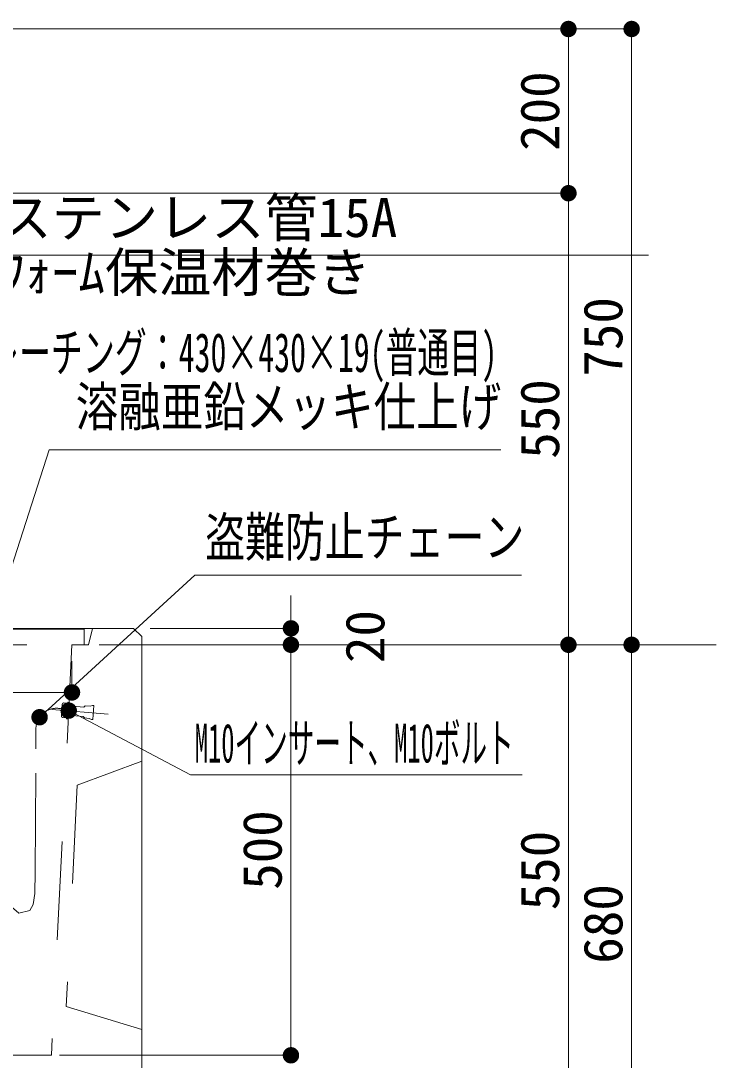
# Model space of a CAD drawing. Units: millimetres at full size, sheet at 1:20. Extents: x -6811 to -1335, y 4070 to 7803.
# Drawn here: x -4964 to -4117, y 4873 to 6139 of the extents above; entities that cross this region are included whole.
import ezdxf
from ezdxf.enums import TextEntityAlignment as Align

# ---------------------------------------------------------------- set-up
doc = ezdxf.new("R2010")
doc.units = ezdxf.units.MM
doc.header["$LTSCALE"] = 20
for name, pattern in [('CHAIN', [18.5, 12, -1.5, 3.5, -1.5]), ('DASHED', [7.5, 6, -1.5]), ('DASHED_SPACED', [12, 6, -6])]:
    doc.linetypes.add(name, pattern=pattern)
doc.layers.add('寸法', color=1, linetype='Continuous', lineweight=13)
doc.layers.add('本体', color=7, linetype='Continuous', lineweight=13)
doc.styles.add('ＭＳ ゴシック', font='')
doc.styles.get('ＭＳ ゴシック').set_extended_font_data('MS Gothic')

# ---------------------------------------------------------------- blocks, each defined once
blk = doc.blocks.new('filled_dot')
at = {"color": 0, "linetype": 'Continuous', "lineweight": -2, "const_width": 1.25}
blk.add_lwpolyline([(-0.625, 0, 1), (0.625, 0, 1)], format="xyb", close=True, dxfattribs=at)

msp = doc.modelspace()

# ---------------------------------------------------------------- linework, layer by layer
at = {"layer": '寸法'}
for p, q in [((-5386.37, 6129.47), (-4220.11, 6129.47)), ((-5386.37, 6129.47), (-4297.01, 6129.47)), ((-4297.01, 6129.47), (-4297.01, 5929.47)), ((-4220.11, 5379.47), (-4220.11, 6129.47)), ((-5330.62, 5929.47), (-4297.01, 5929.47)), ((-4862.96, 5929.47), (-4297.01, 5929.47)), ((-4297.01, 5929.47), (-4297.01, 5379.47)), ((-4634.82, 5439.47), (-4634.82, 5339.47)), ((-4806.37, 5399.47), (-4634.82, 5399.47)), ((-4868.19, 5379.47), (-4634.82, 5379.47)), ((-4796.37, 5379.47), (-4634.82, 5379.47)), ((-4634.82, 5379.47), (-4634.82, 4879.47)), ((-4549, 5379.47), (-4297.01, 5379.47)), ((-4549, 5379.47), (-4297.01, 5379.47)), ((-4297.01, 5379.47), (-4297.01, 4829.47)), ((-4220.11, 4699.47), (-4220.11, 5379.47)), ((-4220.11, 5379.47), (-4220.09, 5379.47)), ((-4220.11, 5379.47), (-4220.09, 5379.47)), ((-4901.37, 5359.47), (-4901.37, 5321.42)), ((-4901.37, 5321.42), (-5301.37, 5321.42)), ((-4916.37, 4879.47), (-4634.82, 4879.47))]:
    msp.add_line(p, q, dxfattribs=at)
at = {"layer": '寸法', "color": 3}
for p in [(-4664.97, 5379.47), (-4117.17, 5379.47)]:
    msp.add_line(p, (-4816.37, 5379.47), dxfattribs=at)
at = {"layer": '寸法'}
for points in [[(-5447.72, 5694.87), (-5431.79, 5706.97), (-5238.26, 5853.9), (-4199.51, 5853.9)], [(-4999.37, 5399.47), (-4993.23, 5418.51), (-4929.26, 5616.9), (-4379.26, 5616.9)], [(-4940.83, 5291.26), (-4926.09, 5304.78), (-4751.94, 5464.45), (-4354.26, 5464.45)], [(-4905.37, 5299.31), (-4887.69, 5289.95), (-4757.26, 5220.9), (-4353.26, 5220.9)]]:
    msp.add_lwpolyline(points, dxfattribs=at)
at = {"layer": '本体', "linetype": 'DASHED_SPACED'}
for p, q in [((-4876.37, 5399.47), (-4881.37, 5379.47)), ((-4901.37, 5379.47), (-4926.37, 4879.47)), ((-4901.37, 5379.47), (-4881.37, 5379.47)), ((-4926.37, 4879.47), (-5276.37, 4879.47))]:
    msp.add_line(p, q, dxfattribs=at)
at = {"layer": '本体'}
msp.add_line((-4816.37, 5389.47), (-4816.37, 4799.47), dxfattribs=at)
at = {"layer": '本体', "color": 251, "linetype": 'DASHED_SPACED'}
for p, q in [((-4913.19, 5306.83), (-4914.29, 5293.13)), ((-4911.57, 5308.85), (-4906.46, 5308.44)), ((-4906.38, 5309.44), (-4907.98, 5289.47)), ((-4904.88, 5309.32), (-4906.48, 5289.36)), ((-4904.88, 5309.32), (-4906.38, 5309.44)), ((-4912.65, 5295.3), (-4907.54, 5294.89)), ((-4911.92, 5304.43), (-4906.81, 5304.02)), ((-4913.01, 5290.88), (-4907.9, 5290.47)), ((-4907.98, 5289.47), (-4906.48, 5289.36))]:
    msp.add_line(p, q, dxfattribs=at)
at = {"layer": '本体', "linetype": 'CHAIN'}
msp.add_line((-4926.05, 5300.57), (-4857.52, 5295.08), dxfattribs=at)
at = {"layer": '本体'}
msp.add_lwpolyline([(-5386.37, 4829.47), (-4816.37, 4829.47), (-4816.37, 5389.47), (-4826.37, 5399.47), (-5386.37, 5399.47)], close=True, dxfattribs=at)
at = {"layer": '本体', "linetype": 'DASHED_SPACED'}
msp.add_lwpolyline([(-5316.37, 5398.47), (-5316.37, 5379.47), (-4886.37, 5379.47), (-4886.37, 5398.47)], close=True, dxfattribs=at)
at = {"layer": '本体', "linetype": 'DASHED'}
msp.add_lwpolyline([(-4977.95, 5379.47), (-4977.95, 5069.19), (-4974.99, 5060.34), (-4966.13, 5052.75), (-4952.84, 5055.7), (-4948.52, 5063.08), (-4946.54, 5076.36), (-4946.09, 5102.93), (-4945.26, 5276.35)], dxfattribs=at)
at = {"layer": '本体', "color": 251, "linetype": 'DASHED_SPACED'}
msp.add_lwpolyline([(-4886.76, 5303.51), (-4885.14, 5305.13), (-4879.2, 5304.66), (-4876.28, 5305.52), (-4874.83, 5305.4), (-4876.19, 5288.45), (-4877.64, 5288.56), (-4880.38, 5289.87), (-4886.32, 5290.35), (-4887.66, 5292.21), (-4905.82, 5293.67), (-4904.92, 5304.96)], close=True, dxfattribs=at)
at = {"layer": '本体', "linetype": 'DASHED_SPACED'}
msp.add_lwpolyline([(-4816.37, 5237.62), (-4894.9, 5208.49), (-4908.37, 4939.1), (-4816.37, 4911)], dxfattribs=at)
at = {"layer": '本体', "color": 251, "linetype": 'DASHED_SPACED'}
for centre, radius, start, end in [((-4910.79, 5306.56), 2.42, 108.82391, 242.02825), ((-4911.87, 5293.02), 2.42, 108.82391, 242.02825), ((-4905.85, 5299.35), 7.92, 140.12482, 210.72733)]:
    msp.add_arc(centre, radius, start, end, dxfattribs=at)
at = {"layer": '本体', "linetype": 'DASHED_SPACED'}
msp.add_arc((-4920.14, 5277), 25.13, 64.15067, 181.47739, dxfattribs=at)

# ---------------------------------------------------------------- block references
at = {"layer": '寸法', "xscale": 8, "yscale": 8}
for p, rotation in [((-4297.01, 6129.47), 270), ((-4220.11, 6129.47), 270), ((-4297.01, 5929.47), 270), ((-4297.01, 5929.47), 90), ((-4634.82, 5399.47), 90), ((-4634.82, 5379.47), 270), ((-4634.82, 5379.47), 270), ((-4297.01, 5379.47), 270), ((-4297.01, 5379.47), 90), ((-4220.11, 5379.47), 270), ((-4220.11, 5379.47), 90), ((-4901.37, 5321.42), 180), ((-4940.83, 5291.26), 42.5), ((-4905.37, 5299.31), 332.1), ((-4634.82, 4879.47), 90)]:
    msp.add_blockref('filled_dot', p, dxfattribs=dict(at, rotation=rotation))

# ---------------------------------------------------------------- texts
at = {"layer": '寸法', "style": 'ＭＳ ゴシック'}
for s, p in [('200', (-4332.01, 6029.47)), ('750', (-4255.11, 5754.47)), ('550', (-4332.01, 5654.47)), ('20', (-4544.82, 5389.47)), ('500', (-4669.82, 5129.47)), ('550', (-4332.01, 5104.47)), ('680', (-4255.11, 5039.47))]:
    msp.add_text(s, height=47.47, rotation=90, dxfattribs=at).set_placement(p, align=Align.MIDDLE_CENTER)
at = {"layer": '寸法', "color": 3, "style": 'ＭＳ ゴシック'}
for s, p in [('給水管:ステンレス管15A', (-5217.32, 5923.58)), ('ﾎﾟﾘｽﾁﾚﾝﾌｫｰﾑ保温材巻き', (-5217.32, 5856.91))]:
    msp.add_text(s, height=47.47, dxfattribs=at).set_placement(p, align=Align.TOP_LEFT)
for s, width, p in [('グレーチング：430×430×19(普通目)', 0.6, (-5043.47, 5697.51)), ('溶融亜鉛メッキ仕上げ', 0.8, (-4896.8, 5631.51)), ('盗難防止チェーン', 0.75, (-4739.26, 5472.8)), ('M10インサート、M10ボルト', 0.5, (-4751.94, 5221.8))]:
    msp.add_text(s, height=47.47, dxfattribs=dict(at, width=width)).set_placement(p, align=Align.BOTTOM_LEFT)

doc.saveas('drawing.dxf')
